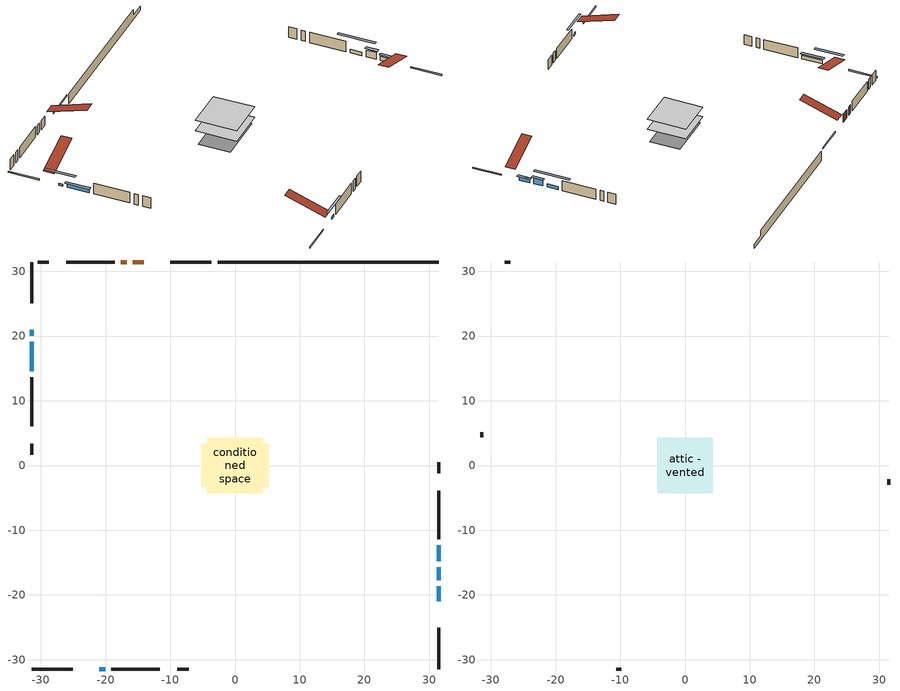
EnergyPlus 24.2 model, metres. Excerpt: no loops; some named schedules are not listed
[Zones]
conditioned space
 floor adiabatic (AdiabaticFloorConstruction): -4.32,-4.32 -4.32,4.32 4.32,4.32 4.32,-4.32 z1.04
 floor foundation (Slab1 construction): -5.18,-3.35 -5.18,3.35 5.18,3.35 5.18,-3.35 z-1.25
 wall outside (RimJoist1 construction): -3.63,31.44 -10.03,31.44 / -31.44,-31.44 -25.03,-31.44 / -31.44,31.44 -31.44,25.03 / 31.44,-31.44 31.44,-25.03 z1.04:1.34
 wall outside (AdiabaticWallConstruction 1): -14.11,31.44 -15.81,31.44 / -16.74,31.44 -17.65,31.44 z1.04:3.07
 wall outside (AdiabaticWallConstruction): 31.44,-20.96 31.44,-18.67 z1.04:1.96; -31.44,20.96 -31.44,20.04 z1.04:1.5; 31.44,-17.74 31.44,-15.71 z1.04:2.62; -31.44,19.11 -31.44,14.54 z1.04:1.95; 31.44,-14.78 31.44,-12.34 z1.04:1.8; -20.96,-31.44 -20.04,-31.44 z1.04:1.6
 wall outside (Wall1 construction): -18.58,31.44 -26.1,31.44 / -19.11,-31.44 -11.59,-31.44 / -31.44,13.61 -31.44,6.09 / 31.44,-11.41 31.44,-3.89 z1.04:3.48
 wall outside (Wall3 construction): -28.79,31.44 -30.51,31.44 / -8.9,-31.44 -7.18,-31.44 / -31.44,3.4 -31.44,1.68 / 31.44,-1.2 31.44,0.52 z1.04:3.48
 wall foundation (FoundationWall1 construction): -2.7,31.44,-1.25 -2.7,31.44,1.04 28.02,31.44,1.04 28.02,31.44,-0.32 31.44,31.44,-0.32 31.44,31.44,-1.25
 window (WindowConstruction): 31.44,-20.96 31.44,-18.67 z1.04:1.95
 window (WindowConstruction 5): -31.44,20.96 -31.44,20.04 z1.04:1.5
 window (WindowConstruction 1): 31.44,-17.74 31.44,-15.71 z1.04:2.62
 window (WindowConstruction 2): -31.44,19.11 -31.44,14.54 z1.04:1.95
 window (WindowConstruction 3): 31.44,-14.78 31.44,-12.34 z1.04:1.8
 window (WindowConstruction 4): -20.96,-31.44 -20.04,-31.44 z1.04:1.6
 door (Door): -14.11,31.44 -15.81,31.44 z1.04:3.07
 door (Door 1): -16.74,31.44 -17.65,31.44 z1.04:3.07
 ceiling adiabatic (AdiabaticFloorConstruction): 4.32,-4.32 4.32,4.32 -4.32,4.32 -4.32,-4.32 z1.04
attic - vented
 floor to conditioned space (Floor1 construction Reversed): -4.32,-4.32 -4.32,4.32 4.32,4.32 4.32,-4.32 z3.48
 wall outside (Wall2 construction): -27.03,31.44 -27.86,31.44 / -10.66,-31.44 -9.83,-31.44 / -31.44,5.16 -31.44,4.33 / 31.44,-2.96 31.44,-2.13 z1.04:3.48
 roof outside (Roof1 construction): -13.18,31.44,3.48 -13.18,23.01,6.29 -10.96,23.01,6.29 -10.96,31.44,3.48; -21.89,-31.44,3.48 -21.89,-23.01,6.29 -24.11,-23.01,6.29 -24.11,-31.44,3.48; -31.44,21.89,3.48 -23.01,21.89,6.29 -23.01,24.11,6.29 -31.44,24.11,3.48; 31.44,-21.89,3.48 23.01,-21.89,6.29 23.01,-24.11,6.29 31.44,-24.11,3.48
shading: 31.44,-18.37 31.44,-21.26 32.05,-21.26 32.05,-18.37 z2.25; -31.44,17.3 -31.44,23.7 -32.05,23.7 -32.05,17.3 z4.24; 31.44,-15.41 31.44,-18.04 32.05,-18.04 32.05,-15.41 z2.91; -31.44,14.24 -31.44,19.41 -32.05,19.41 -32.05,14.24 z2.25; 31.44,-9.6 31.44,-17.52 32.05,-17.52 32.05,-9.6 z4.54; -17.4,-31.44 -23.6,-31.44 -23.6,-31.85 -17.4,-31.85 z4.24
[Building]
Building 1: Terrain=Suburbs
[Site:Location]
Halifax Intl AP_NS: Latitude {deg}=44.88; Longitude {deg}=-63.51; Time Zone {hr}=-4; Elevation {m}=145; Keep Site Location Information=Yes
[Site:GroundTemperature:Shallow]
3.15511, 1.33576, 1.19006, 2.05344, 5.51939, 8.9692, 11.96, 13.8546, 14.0156, 12.4746, 9.56009, 6.2161
[Site:WaterMainsTemperature]
Calculation Method=Schedule; Temperature Schedule=mains temperature schedule
[Material] Roughness=Rough; Thermal Absorptance=0.9
Name | Thickness {m} | Conductivity {W/m-K} | Density {kg/m3} | Specific Heat {J/kg-K} | Solar Absorptance | Visible Absorptance
asphalt or fiberglass shingles | 0.00635 | 0.162714 | 1121.4 | 1465.45 | 0.4 | 0.4
ceiling loosefill ins | 0.169333 | 0.0480833 | 16.02 | 1046.75 | 0.7 | 0.7
ceiling stud and cavity | 0.1397 | 0.0950146 | 65.682 | 1177.47 | 0.7 | 0.7
concrete 4.0 in. | 0.1016 | 1.803125 | 2242.8 | 837.4 | 0.7 | 0.7
concrete 8.0 in. | 0.2032 | 1.803125 | 2242.8 | 837.4 | 0.7 | 0.7
door material | 0.04445 | 0.053851 | 512.64 | 1214.23 | 0.7 | 0.7
floor covering | 0.0127 | 0.0433444 | 54.468 | 1339.84 | 0.6 | 0.6
floor rigid ins; wall rigid ins 1 | 0.512978 | 0.029427 | 32.04 | 1214.23 | 0.7 | 0.7
floor stud and cavity | 0.1397 | 1.75129 | 37.0049 | 1207.88 | 0.7 | 0.7
furniture material conditioned space 1 | 0.1524 | 0.115458 | 640.8 | 1214.23 | 0.6 | 0.6
gypsum board | 0.0127 | 0.160291 | 801 | 837.4 | 0.6 | 0.6
osb sheathing 0.5 in. | 0.0127 | 0.115458 | 512.64 | 1214.23 | 0.7 | 0.7
osb sheathing 0.75 in. | 0.01905 | 0.115458 | 512.64 | 1214.23 | 0.7 | 0.7
osb sheathing 2.0 in. | 0.0508 | 0.115458 | 512.64 | 1214.23 | 0.7 | 0.7
rim joist rigid ins; wall rigid ins | 0.051816 | 0.029427 | 32.04 | 1214.23 | 0.7 | 0.7
rim joist stud and cavity | 0.0508 | 0.137656 | 125.044 | 1163.47 | 0.6 | 0.6
wall stud and cavity | 0.1397 | 0.461292 | 139.0536 | 1170.24 | 0.7 | 0.7
wall stud and cavity 1 | 0.0889 | 6.1454 | 50.32683 | 1063.81 | 0.6 | 0.6
wall stud and cavity 2 | 0.1397 | 0.117595 | 139.0536 | 1170.24 | 0.7 | 0.7
wall stud and cavity 3 | 0.0889 | 0.380278 | 52.3479 | 1209.89 | 0.7 | 0.7
wall stud and cavity 4 | 0.0889 | 0.391764 | 83.0341 | 1211.67 | 0.7 | 0.7
wood siding | 0.0254 | 0.102417 | 544.68 | 1172.36 | 0.4 | 0.4
wood siding 1 | 0.00254 | 0.102417 | 544.68 | 1172.36 | 0.4 | 0.4
wood siding 2; wood siding 3; wood siding 4 | 0.0254 | 0.102417 | 544.68 | 1172.36 | 0.7 | 0.7
[WindowMaterial:SimpleGlazingSystem]
Name | U-Factor {W/m2-K} | Solar Heat Gain Coefficient
WindowMaterial | 2.89237 | 0.53
WindowMaterial 1 | 2.929848 | 0.63
WindowMaterial 2 | 3.083154 | 0.52
WindowMaterial 3 | 5.32199 | 0.68
WindowMaterial 4 | 2.83843 | 0.42
[Construction]
AdiabaticFloorConstruction: floor stud and cavity, floor rigid ins, osb sheathing 0.75 in., floor covering
AdiabaticWallConstruction: wood siding 3, wall rigid ins 1, wall stud and cavity 3, gypsum board
AdiabaticWallConstruction 1: wood siding 4, wall rigid ins 1, wall stud and cavity 3, gypsum board
Door; Door 1: door material
Floor1 construction Reversed: gypsum board, ceiling stud and cavity, ceiling loosefill ins
FoundationWall1 construction: concrete 8.0 in.
furniture construction conditioned space 1: furniture material conditioned space 1
PartitionWallConstruction: gypsum board, wall stud and cavity 4, gypsum board
RimJoist1 construction: wood siding 2, rim joist rigid ins, osb sheathing 2.0 in., rim joist stud and cavity
Roof1 construction: asphalt or fiberglass shingles
Slab1 construction: concrete 4.0 in.
Wall1 construction: wood siding, wall rigid ins, osb sheathing 0.5 in., wall stud and cavity, gypsum board
Wall2 construction: wood siding 1, wall stud and cavity 1
Wall3 construction: wood siding, osb sheathing 0.5 in., wall stud and cavity 2, gypsum board
WindowConstruction; WindowConstruction 2: WindowMaterial
WindowConstruction 1: WindowMaterial 1
WindowConstruction 3: WindowMaterial 2
WindowConstruction 4: WindowMaterial 3
WindowConstruction 5: WindowMaterial 4
[Zone] Multiplier=1; Part of Total Floor Area=Yes
Name | Volume {m3}
attic - vented | 34.089
conditioned space | 364
[Space]
Name | Zone | Volume {m3}
attic - vented 1 | attic - vented | 34.089
conditioned space 1 | conditioned space | 364
[ZoneInfiltration:EffectiveLeakageArea]
infil attic - vented 1: Zone or Space=attic - vented 1; Schedule=Always On Discrete; Effective Air Leakage Area {cm2}=2679.04; Stack Coefficient=0.000364809; Wind Coefficient=1.29049e-05
[ZoneMixing]
whole house fan mix: Zone or Space=attic - vented; Schedule=Always On Continuous; Design Flow Rate Calculation Method=Flow/Zone; Design Flow Rate {m3/s}=0; Source Zone or Space=conditioned space
[SurfaceProperty:ExposedFoundationPerimeter]
Slab1: Exposed Perimeter Calculation Method=TotalExposedPerimeter; Total Exposed Perimeter {m}=34.139
[InternalMass] Zone or ZoneList=conditioned space; Space or SpaceList=conditioned space 1
Name | Construction | Surface Area {m2}
furniture mass conditioned space 1 | furniture construction conditioned space 1 | 57.7199
partition wall mass | PartitionWallConstruction | 144.3
[Lights]
interior lighting: Zone or ZoneList or Space or SpaceList=conditioned space 1; Schedule=interior lighting schedule; Design Level Calculation Method=LightingLevel; Lighting Level {W}=343.2; Return Air Fraction=0; Fraction Radiant=0.6; Fraction Visible=0.2; Fraction Replaceable=1
[People]
occupants: Zone or ZoneList or Space or SpaceList=conditioned space 1; Number of People Schedule=occupants schedule; Number of People Calculation Method=People; Number of People=3; Fraction Radiant=0.314171; Sensible Heat Fraction=0.56303; Activity Level Schedule=occupants activity schedule; Carbon Dioxide Generation Rate {m3/s-W}=0; Enable ASHRAE 55 Comfort Warnings=No; Mean Radiant Temperature Calculation Type=EnclosureAveraged
[ElectricEquipment] Zone or ZoneList or Space or SpaceList=conditioned space 1; Design Level Calculation Method=EquipmentLevel
Name | Schedule | Design Level {W} | Fraction Latent | Fraction Radiant | Fraction Lost
clothes dryer | clothes dryer schedule | 140.772 | 0.015 | 0.081 | 0.85
clothes washer | clothes washer schedule | 32.1985 | 0.03 | 0.162 | 0.7
cooking range | cooking range schedule | 215.147 | 0.08 | 0.432 | 0.2
dishwasher | dishwasher schedule | 66.8632 | 0.3 | 0.18 | 0.4
fridge | fridge schedule | 72.9452 | 0 | 0.6 | 0
mech vent house fan | mech vent house fan schedule | 0 | 0 | 0 | 1
mech vent house fan cfis | mech vent house fan cfis schedule | 0 | 0 | 0 | 0
misc plug loads | misc plug loads schedule | 494.7 | 0.045 | 0.513 | 0.1
whole house fan | Always On Discrete | 0 | 0 | 0 | 1
[OtherEquipment] Zone or ZoneList or Space or SpaceList=conditioned space 1; Design Level Calculation Method=EquipmentLevel
Name | Fuel Type | Schedule | Design Level {W} | Fraction Latent | Fraction Radiant | Fraction Lost
clothes dryer 1 | Electricity | clothes dryer schedule | 0 | 0.015 | 0.081 | 0.85
cooking range 1 | Electricity | cooking range schedule | 0 | 0.08 | 0.432 | 0.2
general water use latent | None | general water use schedule | 62.594 | 1 | 0 | 0
general water use sensible | None | general water use schedule | -61.6891 | 0 | 0.6 | 0
mech vent house fan latent load | None | Always On Discrete | 0 | 1 | 0 | 0
mech vent house fan sensible load | None | Always On Discrete | 0 | 0 | 0 | 0
water heater energy adjustment1 | FuelOilNo2 | Always On Discrete | 0.01 | 0 | 0 | 1
[ZoneInfiltration:DesignFlowRate] Zone or ZoneList or Space or SpaceList=conditioned space 1; Schedule=Always On Discrete; Design Flow Rate Calculation Method=Flow/Zone; Design Flow Rate {m3/s}=0
infil flow; natural vent flow; whole house fan flow
[AvailabilityManager:Scheduled]
furnace airloop Availability Manager: Schedule=Always On Discrete
[Foundation:Kiva]
Foundation Kiva 1: Initial Indoor Air Temperature {C}=18; Wall Height Above Grade {m}=1.04001; Wall Depth Below Slab {m}=0.2032
[Foundation:Kiva:Settings]
Soil Conductivity {W/m-K}=0.849921; Soil Density {kg/m3}=1842.3; Soil Specific Heat {J/kg-K}=418.7; Ground Solar Absorptivity=0.9; Ground Thermal Absorptivity=0.9; Ground Surface Roughness {m}=0.03; Far-Field Width {m}=40; Deep-Ground Boundary Condition=ZeroFlux; Deep-Ground Depth {m}=40; Minimum Cell Dimension {m}=0.2; Maximum Cell Growth Coefficient=3; Simulation Timestep=Timestep
[Exterior:Lights]
exterior lighting: Schedule=exterior lighting schedule; Design Level {W}=75.6
[EnergyManagementSystem:GlobalVariable]
furnace_airloop_Fan_RTF
infil_program_Qfan
infil_program_Qinf
natural_vent_program_Qnv
natural_vent_program_Qwhf
[EnergyManagementSystem:Sensor]
Name | Output:Variable or Output:Meter Index Key | Output:Variable or Output:Meter
airflow_gain | infil flow | Infiltration Sensible Heat Gain Energy
airflow_gain_1 | natural vent flow | Infiltration Sensible Heat Gain Energy
airflow_gain_2 | whole house fan flow | Infiltration Sensible Heat Gain Energy
airflow_loss | infil flow | Infiltration Sensible Heat Loss Energy
airflow_loss_1 | natural vent flow | Infiltration Sensible Heat Loss Energy
airflow_loss_2 | whole house fan flow | Infiltration Sensible Heat Loss Energy
clg_load_cond |  | Cooling:EnergyTransfer:Zone:CONDITIONED SPACE
clg_sp_s; clg_sp_s_1 | cooling setpoint | Schedule Value
clothes_dryer_exhaust_0_sch_s | clothes dryer exhaust 0 schedule | Schedule Value
cool_season | cooling season schedule | Schedule Value
htg_load_cond |  | Heating:EnergyTransfer:Zone:CONDITIONED SPACE
htg_sp_s; htg_sp_s_1 | heating setpoint | Schedule Value
ig_ee_conv | clothes dryer | Electric Equipment Convective Heating Energy
ig_ee_conv_2 | cooking range | Electric Equipment Convective Heating Energy
ig_ee_conv_4 | fridge | Electric Equipment Convective Heating Energy
ig_ee_conv_5 | misc plug loads | Electric Equipment Convective Heating Energy
ig_ee_conv_6 | whole house fan | Electric Equipment Convective Heating Energy
ig_ee_rad | clothes dryer | Electric Equipment Radiant Heating Energy
ig_ee_rad_2 | cooking range | Electric Equipment Radiant Heating Energy
ig_ee_rad_4 | fridge | Electric Equipment Radiant Heating Energy
ig_ee_rad_5 | misc plug loads | Electric Equipment Radiant Heating Energy
ig_ee_rad_6 | whole house fan | Electric Equipment Radiant Heating Energy
ig_lgt_conv | interior lighting | Lights Convective Heating Energy
ig_lgt_rad | interior lighting | Lights Radiant Heating Energy
ig_lgt_vis | interior lighting | Lights Visible Radiation Heating Energy
ig_oe_conv | clothes dryer 1 | Other Equipment Convective Heating Energy
ig_oe_conv_1 | cooking range 1 | Other Equipment Convective Heating Energy
ig_oe_conv_2 | general water use latent | Other Equipment Convective Heating Energy
ig_oe_conv_3 | general water use sensible | Other Equipment Convective Heating Energy
ig_oe_conv_4 | water heater energy adjustment1 | Other Equipment Convective Heating Energy
ig_oe_rad | clothes dryer 1 | Other Equipment Radiant Heating Energy
ig_oe_rad_1 | cooking range 1 | Other Equipment Radiant Heating Energy
ig_oe_rad_2 | general water use latent | Other Equipment Radiant Heating Energy
ig_oe_rad_3 | general water use sensible | Other Equipment Radiant Heating Energy
ig_oe_rad_4 | water heater energy adjustment1 | Other Equipment Radiant Heating Energy
ig_ppl_conv | occupants | People Convective Heating Energy
ig_ppl_rad | occupants | People Radiant Heating Energy
im_conv | furniture mass conditioned space 1 | Surface Inside Face Convection Heat Gain Energy
im_conv_1 | partition wall mass | Surface Inside Face Convection Heat Gain Energy
im_ig | furniture mass conditioned space 1 | Surface Inside Face Internal Gains Radiation Heat Gain Energy
im_ig_1 | partition wall mass | Surface Inside Face Internal Gains Radiation Heat Gain Energy
im_lgt | furniture mass conditioned space 1 | Surface Inside Face Lights Radiation Heat Gain Energy
im_lgt_1 | partition wall mass | Surface Inside Face Lights Radiation Heat Gain Energy
im_sol | furniture mass conditioned space 1 | Surface Inside Face Solar Radiation Heat Gain Energy
im_sol_1 | partition wall mass | Surface Inside Face Solar Radiation Heat Gain Energy
im_surf | furniture mass conditioned space 1 | Surface Inside Face Net Surface Thermal Radiation Heat Gain Energy
im_surf_1 | partition wall mass | Surface Inside Face Net Surface Thermal Radiation Heat Gain Energy
mv_conv | mech vent house fan | Electric Equipment Convective Heating Energy
mv_conv_1 | mech vent house fan cfis | Electric Equipment Convective Heating Energy
mv_conv_2 | mech vent house fan latent load | Other Equipment Convective Heating Energy
mv_conv_3 | mech vent house fan sensible load | Other Equipment Convective Heating Energy
mv_rad | mech vent house fan | Electric Equipment Radiant Heating Energy
mv_rad_1 | mech vent house fan cfis | Electric Equipment Radiant Heating Energy
mv_rad_2 | mech vent house fan latent load | Other Equipment Radiant Heating Energy
mv_rad_3 | mech vent house fan sensible load | Other Equipment Radiant Heating Energy
natural_vent_s | natural vent schedule | Schedule Value
out_pb_s |  | Site Outdoor Air Barometric Pressure
out_wt_s |  | Site Outdoor Air Humidity Ratio
site_vw_s |  | Site Wind Speed
ss_back_out | Window1 | Surface Window Shortwave from Zone Back Out Window Heat Transfer Rate
ss_back_out_1 | Window10 | Surface Window Shortwave from Zone Back Out Window Heat Transfer Rate
ss_back_out_2 | Window2 | Surface Window Shortwave from Zone Back Out Window Heat Transfer Rate
ss_back_out_3 | Window3 | Surface Window Shortwave from Zone Back Out Window Heat Transfer Rate
ss_back_out_4 | Window8 | Surface Window Shortwave from Zone Back Out Window Heat Transfer Rate
ss_back_out_5 | Window9 | Surface Window Shortwave from Zone Back Out Window Heat Transfer Rate
ss_conv | Door1 | Surface Inside Face Convection Heat Gain Energy
ss_conv_1 | Door3 | Surface Inside Face Convection Heat Gain Energy
ss_conv_2 | Window1 | Surface Inside Face Convection Heat Gain Energy
ss_conv_3 | Window10 | Surface Inside Face Convection Heat Gain Energy
ss_conv_4 | Window2 | Surface Inside Face Convection Heat Gain Energy
ss_conv_5 | Window3 | Surface Inside Face Convection Heat Gain Energy
ss_conv_6 | Window8 | Surface Inside Face Convection Heat Gain Energy
ss_conv_7 | Window9 | Surface Inside Face Convection Heat Gain Energy
ss_ig | Door1 | Surface Inside Face Internal Gains Radiation Heat Gain Energy
ss_ig_1 | Door3 | Surface Inside Face Internal Gains Radiation Heat Gain Energy
ss_ig_2 | Window1 | Surface Inside Face Internal Gains Radiation Heat Gain Energy
ss_ig_3 | Window10 | Surface Inside Face Internal Gains Radiation Heat Gain Energy
ss_ig_4 | Window2 | Surface Inside Face Internal Gains Radiation Heat Gain Energy
ss_ig_5 | Window3 | Surface Inside Face Internal Gains Radiation Heat Gain Energy
ss_ig_6 | Window8 | Surface Inside Face Internal Gains Radiation Heat Gain Energy
ss_ig_7 | Window9 | Surface Inside Face Internal Gains Radiation Heat Gain Energy
ss_lgt | Door1 | Surface Inside Face Lights Radiation Heat Gain Energy
ss_lgt_1 | Door3 | Surface Inside Face Lights Radiation Heat Gain Energy
ss_sol | Door1 | Surface Inside Face Solar Radiation Heat Gain Energy
ss_sol_1 | Door3 | Surface Inside Face Solar Radiation Heat Gain Energy
ss_surf | Door1 | Surface Inside Face Net Surface Thermal Radiation Heat Gain Energy
ss_surf_1 | Door3 | Surface Inside Face Net Surface Thermal Radiation Heat Gain Energy
ss_surf_2 | Window1 | Surface Inside Face Net Surface Thermal Radiation Heat Gain Energy
ss_surf_3 | Window10 | Surface Inside Face Net Surface Thermal Radiation Heat Gain Energy
ss_surf_4 | Window2 | Surface Inside Face Net Surface Thermal Radiation Heat Gain Energy
ss_surf_5 | Window3 | Surface Inside Face Net Surface Thermal Radiation Heat Gain Energy
ss_surf_6 | Window8 | Surface Inside Face Net Surface Thermal Radiation Heat Gain Energy
ss_surf_7 | Window9 | Surface Inside Face Net Surface Thermal Radiation Heat Gain Energy
ss_trans_in | Window1 | Surface Window Transmitted Solar Radiation Rate
ss_trans_in_1 | Window10 | Surface Window Transmitted Solar Radiation Rate
ss_trans_in_2 | Window2 | Surface Window Transmitted Solar Radiation Rate
ss_trans_in_3 | Window3 | Surface Window Transmitted Solar Radiation Rate
ss_trans_in_4 | Window8 | Surface Window Transmitted Solar Radiation Rate
ss_trans_in_5 | Window9 | Surface Window Transmitted Solar Radiation Rate
ss_trans_out | Window1 | Surface Inside Face Initial Transmitted Diffuse Transmitted Out Window Solar Radiation Rate
ss_trans_out_1 | Window10 | Surface Inside Face Initial Transmitted Diffuse Transmitted Out Window Solar Radiation Rate
ss_trans_out_2 | Window2 | Surface Inside Face Initial Transmitted Diffuse Transmitted Out Window Solar Radiation Rate
ss_trans_out_3 | Window3 | Surface Inside Face Initial Transmitted Diffuse Transmitted Out Window Solar Radiation Rate
ss_trans_out_4 | Window8 | Surface Inside Face Initial Transmitted Diffuse Transmitted Out Window Solar Radiation Rate
ss_trans_out_5 | Window9 | Surface Inside Face Initial Transmitted Diffuse Transmitted Out Window Solar Radiation Rate
s_conv | Floor1 | Surface Inside Face Convection Heat Gain Energy
s_conv_1 | FoundationWall1 | Surface Inside Face Convection Heat Gain Energy
s_conv_10 | Wall1:180 | Surface Inside Face Convection Heat Gain Energy
s_conv_11 | Wall1:270 | Surface Inside Face Convection Heat Gain Energy
s_conv_12 | Wall1:90 | Surface Inside Face Convection Heat Gain Energy
s_conv_13 | Wall3:0 | Surface Inside Face Convection Heat Gain Energy
s_conv_14 | Wall3:180 | Surface Inside Face Convection Heat Gain Energy
s_conv_15 | Wall3:270 | Surface Inside Face Convection Heat Gain Energy
s_conv_16 | Wall3:90 | Surface Inside Face Convection Heat Gain Energy
s_conv_2 | inferred conditioned ceiling | Surface Inside Face Convection Heat Gain Energy
s_conv_3 | inferred conditioned floor | Surface Inside Face Convection Heat Gain Energy
s_conv_4 | RimJoist1:0 | Surface Inside Face Convection Heat Gain Energy
s_conv_5 | RimJoist1:180 | Surface Inside Face Convection Heat Gain Energy
s_conv_6 | RimJoist1:270 | Surface Inside Face Convection Heat Gain Energy
s_conv_7 | RimJoist1:90 | Surface Inside Face Convection Heat Gain Energy
s_conv_8 | Slab1 | Surface Inside Face Convection Heat Gain Energy
s_conv_9 | Wall1:0 | Surface Inside Face Convection Heat Gain Energy
s_ig | Floor1 | Surface Inside Face Internal Gains Radiation Heat Gain Energy
s_ig_1 | FoundationWall1 | Surface Inside Face Internal Gains Radiation Heat Gain Energy
s_ig_10 | Wall1:180 | Surface Inside Face Internal Gains Radiation Heat Gain Energy
s_ig_11 | Wall1:270 | Surface Inside Face Internal Gains Radiation Heat Gain Energy
s_ig_12 | Wall1:90 | Surface Inside Face Internal Gains Radiation Heat Gain Energy
s_ig_13 | Wall3:0 | Surface Inside Face Internal Gains Radiation Heat Gain Energy
s_ig_14 | Wall3:180 | Surface Inside Face Internal Gains Radiation Heat Gain Energy
s_ig_15 | Wall3:270 | Surface Inside Face Internal Gains Radiation Heat Gain Energy
s_ig_16 | Wall3:90 | Surface Inside Face Internal Gains Radiation Heat Gain Energy
s_ig_2 | inferred conditioned ceiling | Surface Inside Face Internal Gains Radiation Heat Gain Energy
s_ig_3 | inferred conditioned floor | Surface Inside Face Internal Gains Radiation Heat Gain Energy
s_ig_4 | RimJoist1:0 | Surface Inside Face Internal Gains Radiation Heat Gain Energy
s_ig_5 | RimJoist1:180 | Surface Inside Face Internal Gains Radiation Heat Gain Energy
s_ig_6 | RimJoist1:270 | Surface Inside Face Internal Gains Radiation Heat Gain Energy
s_ig_7 | RimJoist1:90 | Surface Inside Face Internal Gains Radiation Heat Gain Energy
s_ig_8 | Slab1 | Surface Inside Face Internal Gains Radiation Heat Gain Energy
s_ig_9 | Wall1:0 | Surface Inside Face Internal Gains Radiation Heat Gain Energy
s_lgt | Floor1 | Surface Inside Face Lights Radiation Heat Gain Energy
s_lgt_1 | FoundationWall1 | Surface Inside Face Lights Radiation Heat Gain Energy
s_lgt_10 | Wall1:180 | Surface Inside Face Lights Radiation Heat Gain Energy
s_lgt_11 | Wall1:270 | Surface Inside Face Lights Radiation Heat Gain Energy
s_lgt_12 | Wall1:90 | Surface Inside Face Lights Radiation Heat Gain Energy
s_lgt_13 | Wall3:0 | Surface Inside Face Lights Radiation Heat Gain Energy
s_lgt_14 | Wall3:180 | Surface Inside Face Lights Radiation Heat Gain Energy
s_lgt_15 | Wall3:270 | Surface Inside Face Lights Radiation Heat Gain Energy
s_lgt_16 | Wall3:90 | Surface Inside Face Lights Radiation Heat Gain Energy
s_lgt_2 | inferred conditioned ceiling | Surface Inside Face Lights Radiation Heat Gain Energy
s_lgt_3 | inferred conditioned floor | Surface Inside Face Lights Radiation Heat Gain Energy
s_lgt_4 | RimJoist1:0 | Surface Inside Face Lights Radiation Heat Gain Energy
s_lgt_5 | RimJoist1:180 | Surface Inside Face Lights Radiation Heat Gain Energy
s_lgt_6 | RimJoist1:270 | Surface Inside Face Lights Radiation Heat Gain Energy
s_lgt_7 | RimJoist1:90 | Surface Inside Face Lights Radiation Heat Gain Energy
s_lgt_8 | Slab1 | Surface Inside Face Lights Radiation Heat Gain Energy
s_lgt_9 | Wall1:0 | Surface Inside Face Lights Radiation Heat Gain Energy
s_sol | Floor1 | Surface Inside Face Solar Radiation Heat Gain Energy
s_sol_1 | FoundationWall1 | Surface Inside Face Solar Radiation Heat Gain Energy
s_sol_10 | Wall1:180 | Surface Inside Face Solar Radiation Heat Gain Energy
s_sol_11 | Wall1:270 | Surface Inside Face Solar Radiation Heat Gain Energy
s_sol_12 | Wall1:90 | Surface Inside Face Solar Radiation Heat Gain Energy
s_sol_13 | Wall3:0 | Surface Inside Face Solar Radiation Heat Gain Energy
s_sol_14 | Wall3:180 | Surface Inside Face Solar Radiation Heat Gain Energy
s_sol_15 | Wall3:270 | Surface Inside Face Solar Radiation Heat Gain Energy
s_sol_16 | Wall3:90 | Surface Inside Face Solar Radiation Heat Gain Energy
s_sol_2 | inferred conditioned ceiling | Surface Inside Face Solar Radiation Heat Gain Energy
s_sol_3 | inferred conditioned floor | Surface Inside Face Solar Radiation Heat Gain Energy
s_sol_4 | RimJoist1:0 | Surface Inside Face Solar Radiation Heat Gain Energy
s_sol_5 | RimJoist1:180 | Surface Inside Face Solar Radiation Heat Gain Energy
s_sol_6 | RimJoist1:270 | Surface Inside Face Solar Radiation Heat Gain Energy
s_sol_7 | RimJoist1:90 | Surface Inside Face Solar Radiation Heat Gain Energy
s_sol_8 | Slab1 | Surface Inside Face Solar Radiation Heat Gain Energy
s_sol_9 | Wall1:0 | Surface Inside Face Solar Radiation Heat Gain Energy
